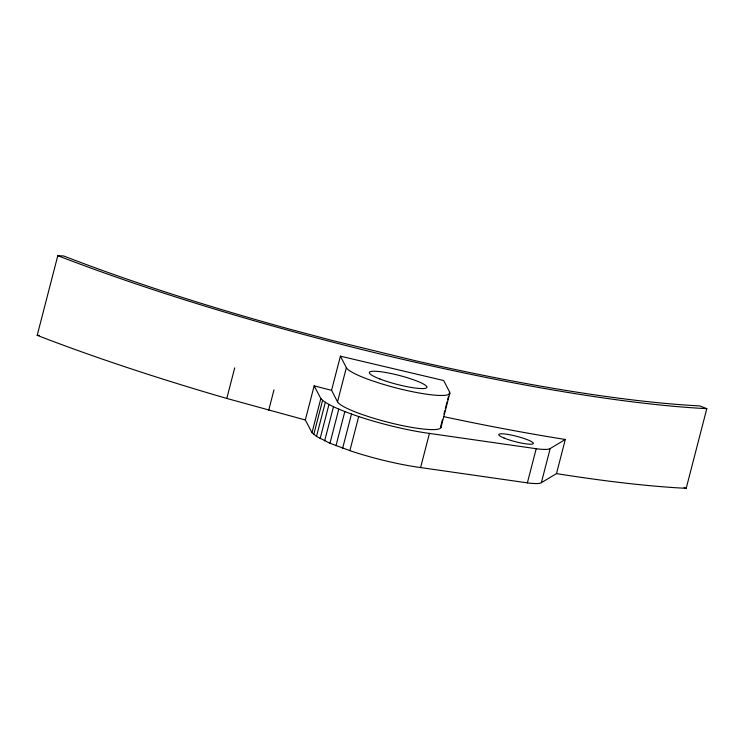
<?xml version="1.0" encoding="UTF-8"?>
<svg xmlns="http://www.w3.org/2000/svg" width="744" height="744" viewBox="0 0 744 744"><rect width="100%" height="100%" fill="white"/><g stroke="black" fill="none" stroke-linecap="round" stroke-linejoin="round"><path stroke-width="1.12" d="M305.319 419.997L226.799 398.44A475.937 73.628 14.5 0 1 37.2 335.339L57.8 255.676L63.659 255.973A466.404 72.159 14.5 0 0 290.532 329.387L332.122 340.454L415.403 360.728A466.404 72.159 14.5 0 0 699.658 405.899L706.8 408.661L686.201 488.324A475.937 73.628 14.5 0 1 556.484 473.612L541.362 482.679A35.693 5.524 14.5 0 1 527.375 482.865L420.602 467.558A71.387 11.048 14.5 0 1 351.763 451.32L329.964 443.257L316.498 436.44L311.996 432.683L305.319 419.997L314.154 385.857L331.573 390.321L337.525 401.816A53.54 8.286 14.5 0 0 362.914 414.752L370.233 417.189A53.54 8.286 14.5 0 0 440.792 426.173L442.494 419.56M226.799 398.44L234.695 367.88M268.714 410.251L273.978 389.884M311.996 432.683L320.822 398.542L314.154 385.857M313.773 434.468L322.598 400.328L320.822 398.542M316.498 436.44L325.333 402.299L322.598 400.328M331.573 390.321L340.399 356.171L443.657 380.528L449.618 392.032L449.051 394.227M320.143 438.588L328.978 404.448L325.333 402.299M324.654 440.867L333.489 406.726L328.978 404.448M337.525 401.816L346.36 367.676L340.399 356.171M329.964 443.257L338.79 409.116L333.489 406.726M335.99 445.712L344.825 411.572L338.79 409.116M342.659 448.204L351.493 414.064L344.825 411.572M349.866 450.697L358.701 416.556L351.493 414.064M420.602 467.558L429.437 433.408L536.201 448.716A35.693 5.524 14.5 0 0 550.188 448.539L565.31 439.472L556.484 473.612M443.926 414.055L444.773 410.753M445.349 408.549L447.051 401.937M447.628 399.742L448.483 396.431M440.95 427.549L449.776 393.409M527.375 482.865L536.201 448.716M541.362 482.679L550.188 448.539M37.2 335.339L39.488 335.451M443.517 416.584L446.781 417.3A475.937 73.628 14.5 0 0 565.31 439.472M358.701 416.556L360.589 417.179A71.387 11.048 14.5 0 0 429.437 433.408M684.071 487.506L686.201 488.324M706.8 408.661A475.937 73.628 14.5 0 1 57.8 255.676M449.618 392.032A53.54 8.286 14.5 0 1 379.068 383.039L371.74 380.612A53.54 8.286 14.5 0 1 346.36 367.676M504.134 438.067A17.847 2.762 14.5 0 0 532.871 443.917A17.847 2.762 14.5 0 0 511.193 435.045A17.847 2.762 14.5 0 0 504.134 438.067M379.84 378.966A29.751 4.604 14.5 0 0 426.563 387.847A29.751 4.604 14.5 0 0 387.987 372.902A29.751 4.604 14.5 0 0 379.84 378.966"/></g></svg>
